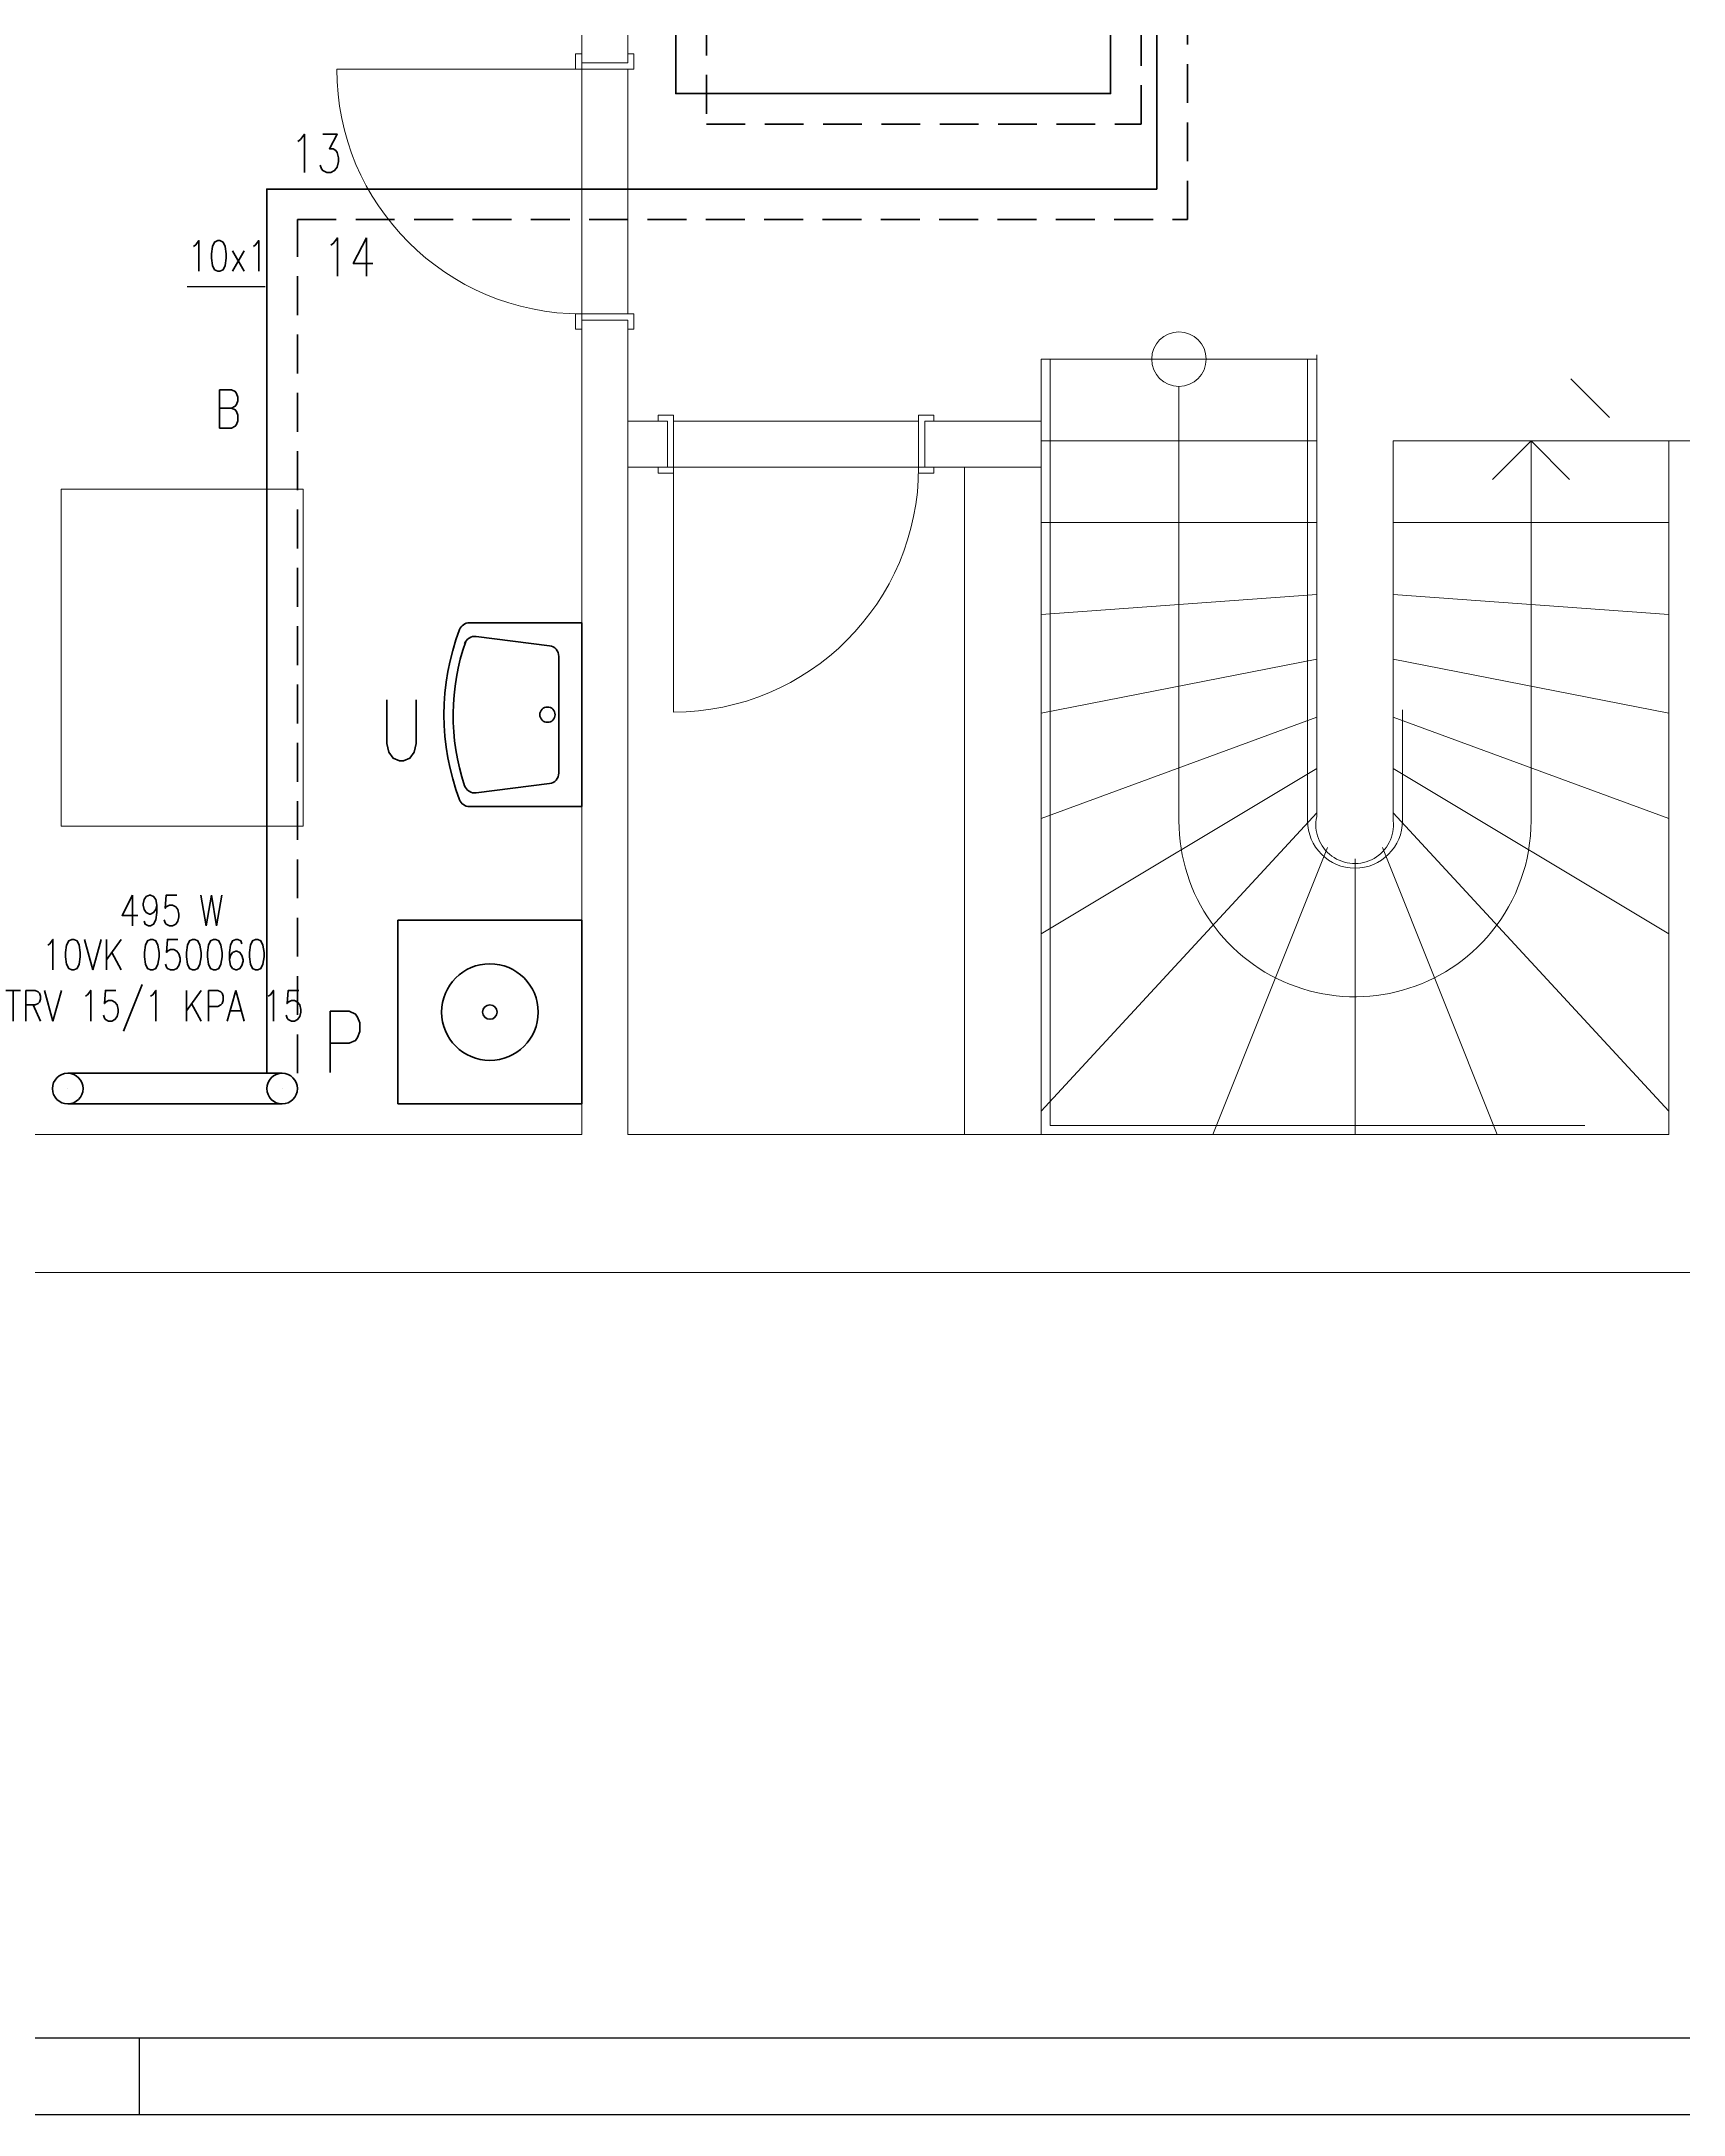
# Model space of a CAD drawing. Header units: millimetres. Extents: x 13441 to 178833, y -33721 to 19284.
# Drawn here: x 18896 to 24258, y 4434 to 11205 of the extents above; entities that cross this region are included whole.
import ezdxf
from ezdxf.enums import TextEntityAlignment as Align

# ---------------------------------------------------------------- set-up
doc = ezdxf.new("R2010")
doc.units = ezdxf.units.MM
doc.header["$LTSCALE"] = 10
doc.linetypes.add('DASHED', pattern=[19.05, 12.7, -6.35])
for name, color, linetype, lineweight in [('CKFORMATY', 3, 'Continuous', 25), ('CKTEXTY_MALE', 3, 'Continuous', 18), ('slepá matrice', 7, 'Continuous', 20), ('T-otopna_telesa', 1, 'Continuous', 50), ('T-p_privodni', 1, 'Continuous', 50), ('T-p_zpetne', 5, 'DASHED', 50), ('Z-zar_predmety', 7, 'Continuous', 50), ('Z-zar_predmety_ozn', 6, 'Continuous', 50)]:
    doc.layers.add(name, color=color, linetype=linetype, lineweight=lineweight)
doc.layers.add('CKPOPISM_PLOCHA', color=1, linetype='Continuous', lineweight=18, plot=False)
doc.layers.add('T-otopna_telesa-popis', color=7, linetype='Continuous')
doc.layers.add('T-p_privodni-popis', color=7, linetype='Continuous')
doc.styles.add('ARIAL_NARROW', font='SIMPLEX.SHX', dxfattribs={"width": 0.8})
doc.styles.get("Standard").update_dxf_attribs({"font": 'simplex.shx', "width": 0.8})

# ---------------------------------------------------------------- blocks, each defined once
blk = doc.blocks.new('*U134')
at = {"linetype": 'ByBlock'}
for p, q in [((-300, 0), (-300, 366.524821)), ((-225.261819, 105.62636), (-255.404697, 344.953617)), ((225.261819, 105.62636), (255.404697, 344.953617)), ((300, 0), (300, 366.524821)), ((190.536162, 75), (-190.536162, 75)), ((300, 0), (-300, 0))]:
    blk.add_line(p, q, dxfattribs=at)
blk.add_circle((0, 112.053652), 25, dxfattribs=at)
for centre, radius, start, end in [((0, -333.553614), 783.553614, 69.242345, 110.757655), ((-1.457667, -306.396875), 726.398337, 70.637771, 108.498469), ((-265, 366.524821), 35, 111.282643, 180), ((-220.679039, 349.327257), 35, 108.748987, 187.178512), ((220.679039, 349.327257), 35, 352.821488, 71.251013), ((265, 366.524821), 35, 0, 68.717357), ((-190.536162, 110), 35, 187.178512, 270), ((190.536162, 110), 35, 270, 352.821488)]:
    blk.add_arc(centre, radius, start, end, dxfattribs=at)
blk = doc.blocks.new('*U136', base_point=(300, 0))
at = {"linetype": 'ByBlock'}
for p, q in [((0, 600), (0, 0)), ((0, 600), (600, 600)), ((600, 600), (600, 0)), ((0, 0), (600, 0))]:
    blk.add_line(p, q, dxfattribs=at)
for radius in [157.8, 23.6]:
    blk.add_circle((300, 300), radius, dxfattribs=at)
blk = doc.blocks.new('*U140', base_point=(695242, -398933.8))
at = {"color": 0, "linetype": 'ByBlock', "ltscale": 500, "style": 'ARIAL_NARROW', "width": 0.8}
blk.add_text('U', height=200, dxfattribs=at).set_placement((695326.6, -398932.1), align=Align.MIDDLE_CENTER)
blk = doc.blocks.new('*U141', base_point=(695242, -407812.7))
at = {"color": 0, "linetype": 'ByBlock', "ltscale": 500, "style": 'ARIAL_NARROW', "width": 0.8}
blk.add_text('P', height=200, dxfattribs=at).set_placement((695328.2, -407812.7), align=Align.MIDDLE_CENTER)
blk = doc.blocks.new('*U203', base_point=(26775, 0))
at = {"layer": 'CKFORMATY', "linetype": 'Continuous'}
for p, q in [((250, 250), (26525, 250)), ((5775, 0), (5775, 250)), ((0, 0), (26775, 0))]:
    blk.add_line(p, q, dxfattribs=at)
blk = doc.blocks.new('*U233', base_point=(0, 100))
at = {"color": 0, "linetype": 'ByBlock', "lineweight": -2}
for p, q in [((350, 0), (-350, 0)), ((-350, -100), (350, -100))]:
    blk.add_line(p, q, dxfattribs=at)
for p, q in [((-350, -50), (-350, -50)), ((350, -50), (350, -50))]:
    blk.add_line(p, q)
for centre in [(-350, -50), (350, -50)]:
    blk.add_circle(centre, 50, dxfattribs=at)

msp = doc.modelspace()

# ---------------------------------------------------------------- linework, layer by layer
at = {"layer": 'CKPOPISM_PLOCHA'}
for p, q in [((18960.431, 8642.273), (18960.431, 9742.273)), ((18960.431, 9742.273), (19750.431, 9742.273)), ((19750.431, 9742.273), (19750.431, 8642.273)), ((18960.431, 8642.273), (19750.431, 8642.273))]:
    msp.add_line(p, q, dxfattribs=at)
at = {"layer": 'slepá matrice'}
for p, q in [((20660.45, 11264.686), (20660.45, 11164.686)), ((20810.45, 11264.686), (20810.45, 11164.686)), ((20660.45, 11114.686), (19860.45, 11114.686)), ((20660.45, 11164.686), (20640.45, 11164.686)), ((20640.45, 11114.686), (20640.45, 11164.686)), ((20640.45, 11114.686), (20830.45, 11114.686)), ((20660.45, 11134.686), (20660.45, 11164.686)), ((20810.45, 11134.686), (20660.45, 11134.686)), ((20660.45, 11134.686), (20660.45, 10294.686)), ((20660.45, 11114.686), (20660.45, 10314.686)), ((20660.45, 11114.686), (20660.45, 10314.686)), ((20810.45, 11134.686), (20810.45, 11164.686)), ((20830.45, 11164.686), (20810.45, 11164.686)), ((20810.45, 11114.686), (20810.45, 10314.686)), ((20810.45, 11114.686), (20810.45, 10314.686)), ((20830.45, 11164.686), (20830.45, 11114.686)), ((20640.45, 10314.686), (20640.45, 10264.686)), ((20640.45, 10314.686), (20830.45, 10314.686)), ((20660.45, 10294.686), (20660.45, 10264.686)), ((20810.45, 10294.686), (20660.45, 10294.686)), ((20810.45, 10294.686), (20810.45, 10264.686)), ((20830.45, 10264.686), (20830.45, 10314.686)), ((20660.45, 10264.686), (20640.45, 10264.686)), ((20660.45, 10264.686), (20660.45, 7634.686)), ((20830.45, 10264.686), (20810.45, 10264.686)), ((20810.45, 10264.686), (20810.45, 7634.686)), ((23060.45, 10167.17), (22160.45, 10167.17)), ((23890.45, 10102.654), (24016.189, 9976.915)), ((20810.45, 9964.686), (20810.45, 9814.686)), ((20810.45, 9964.686), (20910.45, 9964.686)), ((20910.45, 9984.686), (20960.45, 9984.686)), ((20910.45, 9984.686), (20910.45, 9964.686)), ((20940.45, 9964.686), (20910.45, 9964.686)), ((20940.45, 9814.686), (20940.45, 9964.686)), ((20960.45, 9794.686), (20960.45, 9984.686)), ((20960.45, 9964.686), (21760.45, 9964.686)), ((20960.45, 9964.686), (21760.45, 9964.686)), ((21760.45, 9794.686), (21760.45, 9984.686)), ((21810.45, 9984.686), (21760.45, 9984.686)), ((21780.45, 9964.686), (21810.45, 9964.686)), ((21780.45, 9814.686), (21780.45, 9964.686)), ((21810.45, 9984.686), (21810.45, 9964.686)), ((21810.45, 9964.686), (22160.45, 9964.686)), ((22160.45, 9964.686), (22160.45, 9814.686)), ((23060.45, 9900.17), (22160.45, 9900.17)), ((23310.45, 9900.17), (24210.45, 9900.17)), ((23760.45, 9900.17), (23634.711, 9774.431)), ((23760.45, 9900.17), (23886.189, 9774.431)), ((24210.45, 9900.145), (24660.45, 9900.145)), ((24210.45, 7634.686), (24210.45, 9900.145)), ((20810.45, 9814.686), (20910.45, 9814.686)), ((20940.45, 9814.686), (20910.45, 9814.686)), ((20910.45, 9814.686), (20910.45, 9794.686)), ((20960.45, 9794.686), (20910.45, 9794.686)), ((20940.45, 9814.686), (21780.45, 9814.686)), ((20960.45, 9814.686), (21760.45, 9814.686)), ((20960.45, 9814.686), (21760.45, 9814.686)), ((20960.45, 9814.686), (20960.45, 9014.686)), ((21760.45, 9794.686), (21810.45, 9794.686)), ((21780.45, 9814.686), (21810.45, 9814.686)), ((21810.45, 9814.686), (21810.45, 9794.686)), ((21810.45, 9814.686), (21910.45, 9814.686)), ((21910.45, 9814.686), (22160.45, 9814.686)), ((21910.45, 9814.686), (21910.45, 7634.686)), ((22160.45, 9814.686), (22160.45, 7634.686)), ((23060.45, 9633.17), (22160.45, 9633.17)), ((23060.45, 9633.17), (22160.45, 9633.17)), ((23310.45, 9633.17), (24210.45, 9633.17)), ((23310.45, 9633.17), (24210.45, 9633.17)), ((23060.45, 9398.932), (22160.45, 9333.408)), ((23310.45, 9398.932), (24210.45, 9333.408)), ((23060.45, 9187.067), (22160.45, 9011.273)), ((23310.45, 9187.067), (24210.45, 9011.273)), ((23060.45, 8997.575), (22160.45, 8666.765)), ((23310.45, 8997.575), (24210.45, 8666.765)), ((23060.45, 8830.455), (22160.45, 8290.755)), ((23310.45, 8830.455), (24210.45, 8290.755)), ((23060.45, 8685.709), (22160.45, 7711.198)), ((23310.45, 8685.709), (24210.45, 7711.198)), ((23095.78, 8572.598), (22721.351, 7634.686)), ((23185.45, 8534.686), (23185.45, 7634.686)), ((23275.119, 8572.598), (23649.549, 7634.686)), ((17960.45, 7634.686), (20660.45, 7634.686)), ((20810.45, 7634.686), (21910.45, 7634.686)), ((20960.45, 7634.686), (20810.45, 7634.686)), ((21910.45, 7634.686), (22160.45, 7634.686)), ((22160.45, 7634.686), (24210.45, 7634.686)), ((17510.45, 7184.686), (28490.45, 7184.686))]:
    msp.add_line(p, q, dxfattribs=at)
for points in [[(22160.45, 10167.22), (22160.45, 10167.195), (22160.45, 10167.17), (22160.45, 7634.686), (23949.381, 7634.686)], [(22190.45, 10167.22), (22190.45, 7664.686), (23936.212, 7664.686)], [(23310.45, 9090.19), (23310.45, 9900.145)], [(23949.381, 7634.686), (24210.45, 7634.686), (24210.45, 9900.145)]]:
    msp.add_lwpolyline(points, dxfattribs=at)
for points in [[(23030.45, 10167.22), (23030.45, 8659.686, 1), (23340.45, 8659.686), (23340.45, 9021.849)], [(23060.45, 10167.22), (23060.45, 10167.195), (23060.45, 10180.836), (23060.45, 8673.352, 1.1720741), (23310.45, 8659.686), (23310.45, 9090.19)], [(22610.45, 10078.259), (22610.45, 9633.17), (22610.45, 8659.686, 0.70606562), (23631.666, 8297.035)], [(23631.666, 8297.035, 0.17228785), (23760.45, 8659.686), (23760.45, 9633.17), (23760.45, 9900.17)]]:
    msp.add_lwpolyline(points, format="xyb", dxfattribs=at)
msp.add_circle((22610.45, 10167.17), 88.911, dxfattribs=at)
for centre, start, end in [((20660.45, 11114.686), 180, 270), ((20960.45, 9814.686), 270, 0)]:
    msp.add_arc(centre, 800, start, end, dxfattribs=at)
at = {"layer": 'T-p_privodni'}
for points in [[(19933.769, 14599.343), (19933.769, 14434.02), (20967.477, 14434.02), (20967.477, 11034.715), (22387.579, 11034.715), (22387.579, 12052.821), (23385.45, 12052.821)], [(19632.062, 7834.686), (19632.062, 10722.795), (22538.064, 10722.795), (22538.064, 11952.821), (23385.45, 11952.821)]]:
    msp.add_lwpolyline(points, dxfattribs=at)
at = {"layer": 'T-p_privodni-popis', "color": 7}
msp.add_line((19372.547, 10404.372), (19627.071, 10404.372), dxfattribs=at)
at = {"layer": 'T-p_zpetne'}
for points in [[(20033.769, 14599.343), (20033.769, 14334.02), (21067.477, 14334.02), (21067.477, 10934.715), (22487.579, 10934.715), (22487.579, 11952.821), (23385.45, 11952.821)], [(19732.062, 7834.686), (19732.062, 10622.795), (22638.064, 10622.795), (22638.064, 11852.821), (23385.45, 11852.821)]]:
    msp.add_lwpolyline(points, dxfattribs=at)

# ---------------------------------------------------------------- block references
at = {"layer": 'CKFORMATY'}
msp.add_blockref('*U203', (40216.167, 4434.08), dxfattribs=at)
at = {"layer": 'T-otopna_telesa', "rotation": 180}
msp.add_blockref('*U233', (19332.062, 7634.686), dxfattribs=at)
at = {"layer": 'Z-zar_predmety', "rotation": 89.99999999999997}
for name, p in [('*U134', (20660.45, 9005.989)), ('*U136', (20660.45, 8034.686))]:
    msp.add_blockref(name, p, dxfattribs=at)
at = {"layer": 'Z-zar_predmety_ozn'}
for name, p in [('*U140', (19987.098, 8953.144)), ('*U141', (19797.84, 7937.559))]:
    msp.add_blockref(name, p, dxfattribs=at)

# ---------------------------------------------------------------- texts
at = {"layer": 'CKTEXTY_MALE', "linetype": 'ByBlock', "char_height": 125, "attachment_point": 1}
for s, insert in [('13', (19707.767, 10901.816)), ('14', (19815.77, 10563.311))]:
    msp.add_mtext_dynamic_manual_height_columns(s, width=290.48171, gutter_width=625, heights=[0], dxfattribs=dict(at, insert=insert))
at = {"layer": 'CKTEXTY_MALE', "insert": (19460.524, 10067.046), "char_height": 125, "attachment_point": 1}
msp.add_mtext_dynamic_manual_height_columns('B', width=251.93437, gutter_width=625, heights=[0], dxfattribs=at)
at = {"layer": 'T-otopna_telesa-popis', "color": 102, "insert": (19320.755, 8366.895), "char_height": 100, "attachment_point": 5}
msp.add_mtext_dynamic_manual_height_columns('495 W', width=915.12486, gutter_width=625, heights=[0], dxfattribs=at)
at = {"layer": 'T-otopna_telesa-popis', "color": 102, "insert": (19264.751, 8122.131), "char_height": 100, "attachment_point": 5}
msp.add_mtext('10VK 050060^JTRV 15/1 KPA 15', dxfattribs=at)
at = {"layer": 'T-p_privodni-popis', "color": 102, "width": 0.8}
msp.add_text('10x1', height=100, dxfattribs=at).set_placement((19372.547, 10454.372))

doc.saveas('drawing.dxf')
